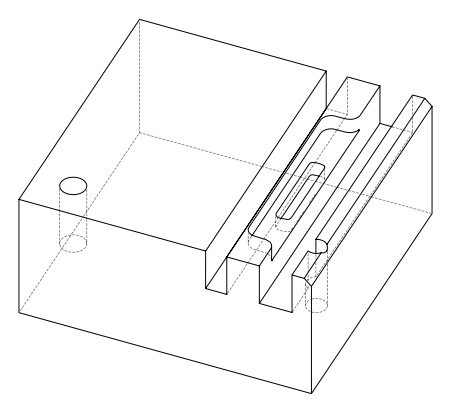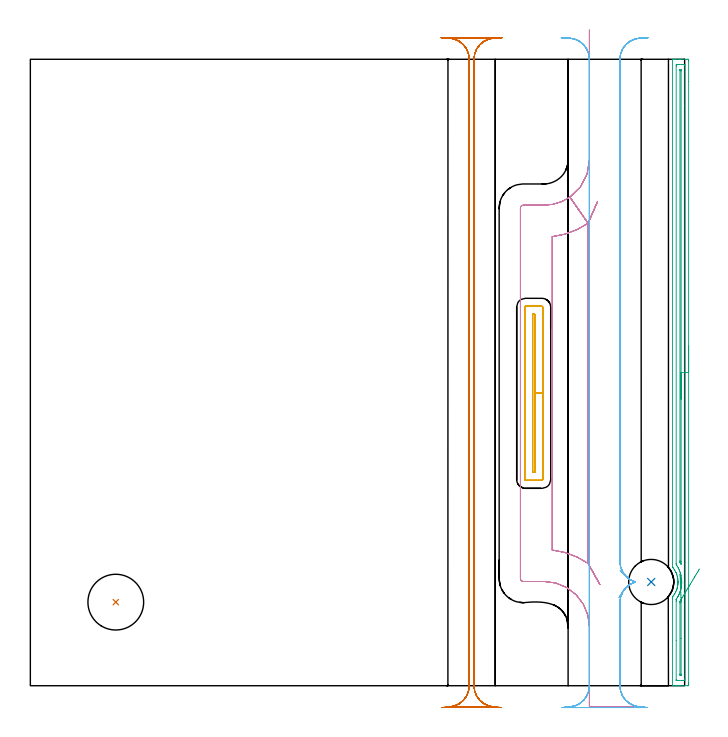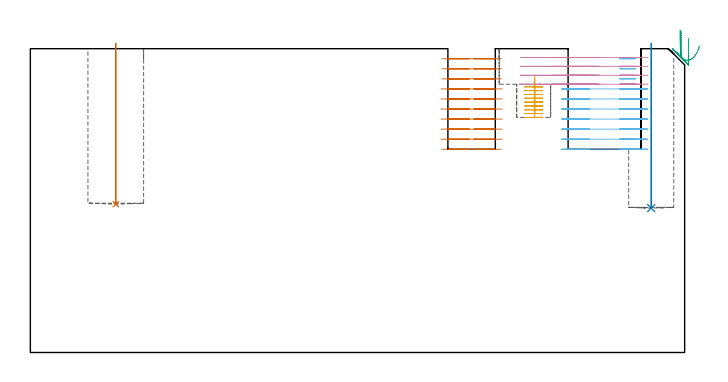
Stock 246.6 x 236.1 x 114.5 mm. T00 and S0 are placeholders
(PLAN: 7 operations, 5 tool changes, 39.1 min)
(1 INDEXABLE_INSERT_DRILL_BLIND_HOLE_FROM_SOLID | STEP1POCKET | NXT0302_013 | 0.24 min | 20199 mm3)
(2 INDEXABLE_INSERT_DRILL_BLIND_HOLE_FROM_SOLID_1 | STEP1POCKET_1 | NXT0302_005 | 0.25 min | 13585 mm3)
(3 AREA_MILL | FG_CHAMFER_SURFACE | UGT0205_001 | 5.87 min | 4385 mm3)
(4 MILL_OPEN_POCKET | POCKET_OPEN | NXT0201_012 | Follow Part, ap 4, ae 75% | 7.37 min | 141315 mm3)
(5 MILL_RECTANGULAR_POCKET | POCKET_RECTANGULAR_STRAIGHT | UGT0201_124 | Follow Part, ap 1.5, ae 75% | 5.48 min | 11348 mm3)
(6 MILL_RECTANGULAR_SLOT | SLOT_RECTANGULAR | NXT0201_012 | Follow Part, ap 4, ae 75% | 8.78 min | 157840 mm3)
(7 MILL_RECTANGULAR_SLOT_1 | SLOT_RECTANGULAR_1 | NXT0201_012 | Follow Part, ap 4, ae 75% | 11.08 min | 159361 mm3)
(TOOL NXT0302_013 | Index. Insert Drill 21mm [880-D2100L25-05] | D21 PA176 FL105 Z2)
(TOOL NXT0302_005 | Index. Insert Drill 17mm [880-D1700L20-05] | D17 PA176 FL85 Z2)
(TOOL UGT0205_001 | Chamfer Mill 20 x 3 x 45 deg. | D20 FL50 Z2)
(TOOL NXT0201_012 | ENDMILL 16mm [2P460-1600-NA 1630] | D16 FL38 Z6)
(TOOL UGT0201_124 | Carbide End Mill 6.0 | D6 FL15 Z4)
(OP 1 INDEXABLE_INSERT_DRILL_BLIND_HOLE_FROM_SOLID)
G17 G21 G94 G90
T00 M6
G54
G17 G0 G90 X32.2 Y31.5 S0 M3
G43 Z124.5 H1
G94 G81 G98 Z55.9 F250. R116.5
G80
M5
M2
(OP 2 INDEXABLE_INSERT_DRILL_BLIND_HOLE_FROM_SOLID_1)
G17 G21 G94 G90
T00 M6
G54
G17 G0 G90 X234. Y39.1 S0 M3
G43 Z124.5 H1
G94 G81 G98 Z54.4 F250. R116.5
G80
M5
M2
(OP 3 AREA_MILL)
G17 G21 G94 G90
T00 M6
G54
G17 G0 G90 X248.1 Y128.05 S1061 M3
G43 Z124.5 H0
Z118.4
G94 G1 Y128.012 Z117.528 F250.
Y127.898 Z116.663
Y127.709 Z115.812
Y127.447 Z114.98
Y127.113 Z114.174
Y126.71 Z113.4
Y126.242 Z112.664
Y125.71 Z111.972
Y125.121 Z111.329
Y124.478 Z110.74
Y123.786 Z110.208
Y123.05 Z109.74
Y122.276 Z109.337
Y121.47 Z109.003
Y120.638 Z108.741
Y119.786 Z108.552
Y118.922 Z108.438
Y118.05 Z108.4
Y1.086
X248.099 Y0.614 Z108.401
X248.095 Y0.198 Z108.402
X248.092 Y0.01 Z108.405
X247.686 Y0. Z108.81
X245.05 Z111.444
X244.5 Z111.996
X244.171 Z112.325
X243.622 Z112.874
X243.292 Z113.202
X242.309 Z114.19
X242.006 Y0.01 Z114.493
X242. Y0.167 Z114.5
Y32.764
X242.003 Y33.475 Z114.488
X242.153 Y33.657 Z114.345
X242.206 Y33.722 Z114.292
X242.446 Y34.041 Z114.051
X242.676 Y34.368 Z113.822
X242.79 Y34.55 Z113.707
X242.831 Y34.614 Z113.667
X243.079 Y35.057 Z113.418
X243.304 Y35.506 Z113.195
X243.553 Y36.093 Z112.946
X243.635 Y36.336 Z112.861
X243.656 Y36.399 Z112.839
X243.769 Y36.782 Z112.725
X243.788 Y36.843 Z112.708
X243.878 Y37.206 Z112.621
X243.899 Y37.291 Z112.6
X243.917 Y37.387 Z112.582
X243.983 Y37.737 Z112.516
X244.034 Y38.122 Z112.463
X244.043 Y38.183 Z112.454
X244.059 Y38.38 Z112.438
X244.078 Y38.629 Z112.416
X244.083 Y38.783 Z112.406
X244.094 Y38.971 Z112.404
Y38.975
Y39.015 Z112.401
X244.097 Y39.076 Z112.399
X244.091 Y39.253 Z112.404
X244.082 Y39.467 Z112.408
X244.081 Y39.522 Z112.411
X244.046 Y39.968 Z112.446
X243.989 Y40.415 Z112.506
X243.978 Y40.475 Z112.517
X243.919 Y40.801 Z112.576
X243.909 Y40.861 Z112.589
X243.907 Y40.869 Z112.591
X243.803 Y41.308 Z112.696
X243.673 Y41.753 Z112.825
X243.585 Y42.011 Z112.913
X243.548 Y42.118 Z112.948
X243.443 Y42.383 Z113.054
X243.354 Y42.587 Z113.142
X243.33 Y42.645 Z113.168
X243.106 Y43.095 Z113.393
X242.86 Y43.538 Z113.639
X242.692 Y43.808 Z113.808
X242.677 Y43.832 Z113.822
X242.466 Y44.135 Z114.033
X242.414 Y44.205 Z114.085
X242.246 Y44.43 Z114.254
X242.198 Y44.489 Z114.301
X242.035 Y44.689 Z114.461
X242.004 Y44.736 Z114.49
X242. Y44.82 Z114.5
Y235.933
X242.006 Y236.09 Z114.493
X242.31 Y236.1 Z114.189
X242.634 Z113.865
X243.292 Z113.202
X244.501 Z111.996
X245.05 Z111.444
X247.412 Z109.085
X247.686 Y236.096 Z108.81
X248.092 Y236.09 Z108.405
X248.096 Y235.902 Z108.402
X248.099 Y235.486 Z108.401
X248.1 Y227.752 Z108.4
Y118.05
X246.686 Z109.814
X246.685 Y2.524 Z109.815
X246.684 Y2.4 Z109.816
X246.679 Y2.025 Z109.821
X246.315 Y2.008 Z110.185
X245.929 Y2.003 Z110.571
X245.443 Y2. Z111.057
X244.565 Z111.935
X243.686 Z112.814
X243.494 Y2.002 Z113.006
X243.463 Y2.004 Z113.037
X243.432 Y2.01 Z113.068
X243.421 Y2.018 Z113.079
X243.42 Y2.042 Z113.08
X243.415 Y2.275 Z113.085
X243.414 Y17.012 Z113.086
Y31.871
X243.415 Y32.255 Z113.085
X243.418 Y32.447 Z113.082
X243.421 Y32.543 Z113.079
X243.425 Y32.583 Z113.075
X243.443 Y32.611 Z113.057
X243.541 Y32.764 Z112.959
X243.793 Y33.148 Z112.707
X244.099 Y33.657 Z112.401
X244.116 Y33.685 Z112.384
X244.126 Y33.703 Z112.374
X244.171 Y33.789 Z112.329
X244.422 Y34.294 Z112.078
X244.54 Y34.55 Z111.96
X244.694 Y34.911 Z111.806
X244.786 Y35.132 Z111.714
X244.901 Y35.443 Z111.599
X244.917 Y35.488 Z111.583
X244.93 Y35.524 Z111.57
X244.939 Y35.555 Z111.561
X245.05 Y35.925 Z111.45
X245.137 Y36.247 Z111.363
X245.159 Y36.336 Z111.341
X245.24 Y36.685 Z111.26
X245.297 Y36.978 Z111.203
X245.344 Y37.229 Z111.156
X245.418 Y37.748 Z111.082
X245.456 Y38.122 Z111.044
X245.489 Y38.569 Z111.011
X245.506 Y39.015 Z110.994
X245.496 Y39.455 Z111.004
X245.47 Y39.908 Z111.03
X245.422 Y40.423 Z111.078
X245.372 Y40.801 Z111.128
X245.244 Y41.497 Z111.256
X245.197 Y41.694 Z111.303
X245.05 Y42.269 Z111.45
X244.954 Y42.587 Z111.546
X244.908 Y42.732 Z111.592
X244.741 Y43.183 Z111.759
X244.62 Y43.48 Z111.88
X244.501 Y43.751 Z111.999
X244.224 Y44.32 Z112.276
X244.194 Y44.373 Z112.306
X244.171 Y44.414 Z112.329
X243.858 Y44.947 Z112.642
X243.662 Y45.266 Z112.838
X243.421 Y45.655 Z113.079
X243.416 Y46.034 Z113.084
X243.415 Y46.159 Z113.085
Y233.575
X243.416 Y233.7 Z113.084
X243.421 Y234.075 Z113.079
X243.785 Y234.092 Z112.715
X244.171 Y234.097 Z112.329
X244.657 Y234.1 Z111.843
X245.535 Z110.965
X246.414 Z110.086
X246.606 Y234.098 Z109.894
X246.637 Y234.096 Z109.863
X246.668 Y234.09 Z109.832
X246.679 Y234.082 Z109.821
X246.68 Y234.058 Z109.82
X246.685 Y233.825 Z109.815
X246.686 Y218.571 Z109.814
Y118.05
X245.272 Z111.228
X245.271 Y46.827 Z111.229
X245.27 Y46.159 Z111.23
X245.269 Y45.937 Z111.231
X245.265 Y45.735 Z111.235
X245.05 Y46.066 Z111.45
X244.993 Y46.159 Z111.507
X244.905 Y46.307 Z111.595
X244.835 Y46.43 Z111.665
X244.833 Y46.469 Z111.667
X244.831 Y46.552 Z111.669
X244.829 Y46.719 Z111.671
X244.828 Y47.052 Z111.672
X244.829 Y231.914 Z111.671
X244.83 Y232.026 Z111.67
X244.833 Y232.082 Z111.667
X244.835 Y232.088 Z111.665
X244.842 Y232.093 Z111.658
X244.869 Y232.098 Z111.631
X245.05 Y232.095 Z111.45
X245.232 Y232.09 Z111.268
X245.265 Y232.081 Z111.235
X245.268 Y232.048 Z111.232
X245.27 Y231.989 Z111.23
X245.271 Y231.914 Z111.229
X245.272 Y231.689 Z111.228
Y118.05
Y117.178 Z111.266
Y116.314 Z111.38
Y115.462 Z111.569
Y114.63 Z111.831
Y113.824 Z112.165
Y113.05 Z112.568
Y112.314 Z113.037
Y111.622 Z113.568
Y110.979 Z114.157
Y110.39 Z114.801
Y109.858 Z115.493
Y109.39 Z116.228
Y108.987 Z117.002
Y108.653 Z117.808
Y108.391 Z118.64
Y108.202 Z119.492
Y108.088 Z120.357
Y108.05 Z121.228
G0 Z124.5
X244.889 Y42.085
Z121.618
G1 Y42.079 Z120.746
X244.892 Y41.998 Z119.877
X244.898 Y41.841 Z119.019
X244.906 Y41.611 Z118.178
X244.918 Y41.308 Z117.36
X244.932 Y40.934 Z116.572
X244.948 Y40.494 Z115.819
X244.967 Y39.99 Z115.107
X244.989 Y39.425 Z114.442
X245.012 Y38.805 Z113.829
X245.037 Y38.134 Z113.272
X245.064 Y37.417 Z112.776
X245.093 Y36.659 Z112.345
X245.123 Y35.867 Z111.981
X245.153 Y35.046 Z111.687
X245.185 Y34.202 Z111.467
X245.218 Y33.343 Z111.321
X245.25 Y32.474 Z111.25
X245.265 Y32.095 Z111.235
X245.268 Y31.871 Z111.232
X245.271 Y31.646 Z111.229
X245.272 Y17.803 Z111.228
X245.271 Y4.186 Z111.229
X245.27 Y4.073 Z111.23
X245.267 Y4.018 Z111.233
X245.265 Y4.012 Z111.235
X245.258 Y4.007 Z111.242
X245.231 Y4.002 Z111.269
X245.05 Y4.005 Z111.45
X244.868 Y4.01 Z111.632
X244.835 Y4.019 Z111.665
X244.832 Y4.052 Z111.668
X244.83 Y4.111 Z111.67
X244.829 Y4.186 Z111.671
X244.828 Y4.411 Z111.672
X244.829 Y31.202 Z111.671
X244.833 Y31.537 Z111.667
X244.835 Y31.703 Z111.665
X244.845 Y31.782 Z111.655
X244.893 Y31.871 Z111.607
X244.951 Y31.971 Z111.549
X245.05 Y32.141 Z111.45
X245.25 Y32.474 Z111.25
X245.658 Y33.153 Z110.885
X246.081 Y33.857 Z110.59
X246.515 Y34.58 Z110.368
X246.958 Y35.318 Z110.22
X247.406 Y36.063 Z110.148
X247.855 Y36.811 Z110.152
X248.302 Y37.555 Z110.232
X248.744 Y38.291 Z110.387
X249.178 Y39.013 Z110.617
X249.599 Y39.714 Z110.919
X250.005 Y40.391 Z111.291
X250.393 Y41.037 Z111.73
X250.76 Y41.647 Z112.234
X251.103 Y42.218 Z112.798
X251.419 Y42.745 Z113.417
X251.706 Y43.223 Z114.088
X251.962 Y43.649 Z114.805
X252.185 Y44.02 Z115.562
G0 Z124.5
M5
M2
(OP 4 MILL_OPEN_POCKET)
G17 G21 G94 G90
T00 M6
G54
G17 G0 G90 X210.7 Y247.1 S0 M3
G43 Z124.571 H1
Z111.203
G94 G1 Y244.1 F250.
Y198.2 F500.
G2 X203.355 Y184.155 R17.1
G1 X210.2 Y174.299
G2 X196.7 Y169.266 R29.1
G1 Y51.134
G2 X210.213 Y46.092 R29.1
G1 X214.643 Y38.147
X210.213 Y46.092
G2 X210.2 Y46.815 R20.
G1 Y174.299
X213.709 Y182.334
X210.2 Y174.299
X203.355 Y184.155
G2 X193.6 Y181.1 R17.1
G1 X185.8
G3 X184.7 Y180. R1.1
G1 Y40.4
G3 X185.8 Y39.3 R1.1
G1 X193.6
G2 X210.7 Y22.2 R17.1
G1 Y-8.
X229.508
Y-7.97
G2 X222.2 Y0. R8.
G1 Y31.385
G2 X228.083 Y39.1 R8.
X222.2 Y46.815 R8.
G1 Y236.1
G2 X229.8 Y244.09 R8.
G1 X232.796 Y244.24 F250.
G0 X210.7 Y247.1 Z107.835
G1 Y244.1
Y198.2 F500.
G2 X203.355 Y184.155 R17.1
G1 X210.2 Y174.299
G2 X196.7 Y169.266 R29.1
G1 Y51.134
G2 X210.213 Y46.092 R29.1
G1 X214.643 Y38.147
X210.213 Y46.092
G2 X210.2 Y46.815 R20.
G1 Y174.299
X213.709 Y182.334
X210.2 Y174.299
X203.355 Y184.155
G2 X193.6 Y181.1 R17.1
G1 X185.8
G3 X184.7 Y180. R1.1
G1 Y40.4
G3 X185.8 Y39.3 R1.1
G1 X193.6
G2 X210.7 Y22.2 R17.1
G1 Y-8.
X229.508
Y-7.97
G2 X222.2 Y0. R8.
G1 Y31.385
G2 X228.083 Y39.1 R8.
X222.2 Y46.815 R8.
G1 Y236.1
G2 X229.8 Y244.09 R8.
G1 X232.796 Y244.24 F250.
G0 X210.7 Y247.1 Z104.468
G1 Y244.1
Y198.2 F500.
G2 X203.355 Y184.155 R17.1
G1 X210.2 Y174.299
G2 X196.7 Y169.266 R29.1
G1 Y51.134
G2 X210.213 Y46.092 R29.1
G1 X214.643 Y38.147
X210.213 Y46.092
G2 X210.2 Y46.815 R20.
G1 Y174.299
X213.709 Y182.334
X210.2 Y174.299
X203.355 Y184.155
G2 X193.6 Y181.1 R17.1
G1 X185.8
G3 X184.7 Y180. R1.1
G1 Y40.4
G3 X185.8 Y39.3 R1.1
G1 X193.6
G2 X210.7 Y22.2 R17.1
G1 Y-8.
X229.508
Y-7.97
G2 X222.2 Y0. R8.
G1 Y31.385
G2 X228.083 Y39.1 R8.
X222.2 Y46.815 R8.
G1 Y236.1
G2 X229.8 Y244.09 R8.
G1 X232.796 Y244.24 F250.
G0 X210.7 Y247.1 Z101.1
G1 Y244.1
Y198.2 F500.
G2 X203.355 Y184.155 R17.1
G1 X210.2 Y174.299
G2 X196.7 Y169.266 R29.1
G1 Y51.134
G2 X210.213 Y46.092 R29.1
G1 X214.643 Y38.147
X210.213 Y46.092
G2 X210.2 Y46.815 R20.
G1 Y174.299
X213.709 Y182.334
X210.2 Y174.299
X203.355 Y184.155
G2 X193.6 Y181.1 R17.1
G1 X185.8
G3 X184.7 Y180. R1.1
G1 Y40.4
G3 X185.8 Y39.3 R1.1
G1 X193.6
G2 X210.7 Y22.2 R17.1
G1 Y-8.
X229.508
Y-7.97
G2 X222.2 Y0. R8.
G1 Y31.385
G2 X228.083 Y39.1 R8.
X222.2 Y46.815 R8.
G1 Y236.1
G2 X229.8 Y244.09 R8.
G1 X232.796 Y244.24 F250.
G0 Z124.571
M5
M2
(OP 5 MILL_RECTANGULAR_POCKET)
G17 G21 G94 G90
T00 M6
G54
G17 G0 G90 X190.1 Y93.619 S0 M3
G43 Z124.571 H0
Z104.585
G94 G1 Y110.2 Z100.143 F250.
Y140. F500.
X189.3
Y80.4
X190.1
Y110.2
X193.1
Y142.7
G3 X192.8 Y143. R0.3
G1 X186.6
G3 X186.3 Y142.7 R0.3
G1 Y77.7
G3 X186.6 Y77.4 R0.3
G1 X192.8
G3 X193.1 Y77.7 R0.3
G1 Y110.2
Y111.2
G0 X190.1 Y93.619 Z103.143
G1 Y110.2 Z98.7 F250.
Y140. F500.
X189.3
Y80.4
X190.1
Y110.2
X193.1
Y142.7
G3 X192.8 Y143. R0.3
G1 X186.6
G3 X186.3 Y142.7 R0.3
G1 Y77.7
G3 X186.6 Y77.4 R0.3
G1 X192.8
G3 X193.1 Y77.7 R0.3
G1 Y110.2
Y111.2
G0 X190.1 Y93.619 Z101.7
G1 Y110.2 Z97.257 F250.
Y140. F500.
X189.3
Y80.4
X190.1
Y110.2
X193.1
Y142.7
G3 X192.8 Y143. R0.3
G1 X186.6
G3 X186.3 Y142.7 R0.3
G1 Y77.7
G3 X186.6 Y77.4 R0.3
G1 X192.8
G3 X193.1 Y77.7 R0.3
G1 Y110.2
Y111.2
G0 X190.1 Y93.619 Z100.257
G1 Y110.2 Z95.814 F250.
Y140. F500.
X189.3
Y80.4
X190.1
Y110.2
X193.1
Y142.7
G3 X192.8 Y143. R0.3
G1 X186.6
G3 X186.3 Y142.7 R0.3
G1 Y77.7
G3 X186.6 Y77.4 R0.3
G1 X192.8
G3 X193.1 Y77.7 R0.3
G1 Y110.2
Y111.2
G0 X190.1 Y93.619 Z98.814
G1 Y110.2 Z94.371 F250.
Y140. F500.
X189.3
Y80.4
X190.1
Y110.2
X193.1
Y142.7
G3 X192.8 Y143. R0.3
G1 X186.6
G3 X186.3 Y142.7 R0.3
G1 Y77.7
G3 X186.6 Y77.4 R0.3
G1 X192.8
G3 X193.1 Y77.7 R0.3
G1 Y110.2
Y111.2
G0 X190.1 Y93.619 Z97.371
G1 Y110.2 Z92.928 F250.
Y140. F500.
X189.3
Y80.4
X190.1
Y110.2
X193.1
Y142.7
G3 X192.8 Y143. R0.3
G1 X186.6
G3 X186.3 Y142.7 R0.3
G1 Y77.7
G3 X186.6 Y77.4 R0.3
G1 X192.8
G3 X193.1 Y77.7 R0.3
G1 Y110.2
Y111.2
G0 X190.1 Y93.619 Z95.928
G1 Y110.2 Z91.486 F250.
Y140. F500.
X189.3
Y80.4
X190.1
Y110.2
X193.1
Y142.7
G3 X192.8 Y143. R0.3
G1 X186.6
G3 X186.3 Y142.7 R0.3
G1 Y77.7
G3 X186.6 Y77.4 R0.3
G1 X192.8
G3 X193.1 Y77.7 R0.3
G1 Y110.2
Y111.2
G0 X190.1 Y93.619 Z94.486
G1 Y110.2 Z90.043 F250.
Y140. F500.
X189.3
Y80.4
X190.1
Y110.2
X193.1
Y142.7
G3 X192.8 Y143. R0.3
G1 X186.6
G3 X186.3 Y142.7 R0.3
G1 Y77.7
G3 X186.6 Y77.4 R0.3
G1 X192.8
G3 X193.1 Y77.7 R0.3
G1 Y110.2
Y111.2
G0 X190.1 Y93.619 Z93.043
G1 Y110.2 Z88.6 F250.
Y140. F500.
X189.3
Y80.4
X190.1
Y110.2
X193.1
Y142.7
G3 X192.8 Y143. R0.3
G1 X186.6
G3 X186.3 Y142.7 R0.3
G1 Y77.7
G3 X186.6 Y77.4 R0.3
G1 X192.8
G3 X193.1 Y77.7 R0.3
G1 Y110.2
Y111.2
G0 Z124.571
M5
M2
(OP 6 MILL_RECTANGULAR_SLOT)
G17 G21 G94 G90
T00 M6
G54
G17 G0 G90 X221.872 Y33.293 S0 M3
G43 Z124.571 H1
Z110.71
G94 G1 X223.526 Y35.796 F250.
G2 X228.083 Y39.1 R8. F500.
X224.383 Y41.323 R8.
G1 X222.323 Y43.504 F250.
G0 X221.874 Y33.301 Z106.92
G1 X223.53 Y35.802
G2 X228.083 Y39.1 R8. F500.
X224.383 Y41.323 R8.
G1 X222.323 Y43.504 F250.
G0 X221.874 Y33.301 Z103.13
G1 X223.53 Y35.802
G2 X228.083 Y39.1 R8. F500.
X224.383 Y41.323 R8.
G1 X222.323 Y43.504 F250.
G0 Z124.571
X200.104 Y244.24
Z99.34
G1 X203.1 Y244.09
G2 X210.7 Y236.1 R8. F500.
G1 Y0.
G2 X203.392 Y-7.97 R8.
G1 X200.403 Y-8.23 F250.
X232.497
X229.508 Y-7.97
G2 X222.2 Y0. R8. F500.
G1 Y31.385
G2 X228.083 Y39.1 R8.
X222.2 Y46.815 R8.
G1 Y236.1
G2 X229.8 Y244.09 R8.
G1 X232.796 Y244.24 F250.
G0 X200.104 Z95.55
G1 X203.1 Y244.09
G2 X210.7 Y236.1 R8. F500.
G1 Y0.
G2 X203.392 Y-7.97 R8.
G1 X200.403 Y-8.23 F250.
X232.497
X229.508 Y-7.97
G2 X222.2 Y0. R8. F500.
G1 Y31.385
G2 X228.083 Y39.1 R8.
X222.2 Y46.815 R8.
G1 Y236.1
G2 X229.8 Y244.09 R8.
G1 X232.796 Y244.24 F250.
G0 X200.104 Z91.76
G1 X203.1 Y244.09
G2 X210.7 Y236.1 R8. F500.
G1 Y0.
G2 X203.392 Y-7.97 R8.
G1 X200.403 Y-8.23 F250.
X232.497
X229.508 Y-7.97
G2 X222.2 Y0. R8. F500.
G1 Y31.385
G2 X228.083 Y39.1 R8.
X222.2 Y46.815 R8.
G1 Y236.1
G2 X229.8 Y244.09 R8.
G1 X232.796 Y244.24 F250.
G0 X200.104 Z87.97
G1 X203.1 Y244.09
G2 X210.7 Y236.1 R8. F500.
G1 Y0.
G2 X203.392 Y-7.97 R8.
G1 X200.403 Y-8.23 F250.
X232.497
X229.508 Y-7.97
G2 X222.2 Y0. R8. F500.
G1 Y31.385
G2 X228.083 Y39.1 R8.
X222.2 Y46.815 R8.
G1 Y236.1
G2 X229.8 Y244.09 R8.
G1 X232.796 Y244.24 F250.
G0 X200.104 Z84.18
G1 X203.1 Y244.09
G2 X210.7 Y236.1 R8. F500.
G1 Y0.
G2 X203.392 Y-7.97 R8.
G1 X200.403 Y-8.23 F250.
X232.497
X229.508 Y-7.97
G2 X222.2 Y0. R8. F500.
G1 Y31.385
G2 X228.083 Y39.1 R8.
X222.2 Y46.815 R8.
G1 Y236.1
G2 X229.8 Y244.09 R8.
G1 X232.796 Y244.24 F250.
G0 X200.104 Z80.39
G1 X203.1 Y244.09
G2 X210.7 Y236.1 R8. F500.
G1 Y0.
G2 X203.392 Y-7.97 R8.
G1 X200.403 Y-8.23 F250.
X232.497
X229.508 Y-7.97
G2 X222.2 Y0. R8. F500.
G1 Y31.385
G2 X228.083 Y39.1 R8.
X222.2 Y46.815 R8.
G1 Y236.1
G2 X229.8 Y244.09 R8.
G1 X232.796 Y244.24 F250.
G0 X200.104 Z76.6
G1 X203.1 Y244.09
G2 X210.7 Y236.1 R8. F500.
G1 Y0.
G2 X203.392 Y-7.97 R8.
G1 X200.403 Y-8.23 F250.
X232.497
X229.508 Y-7.97
G2 X222.2 Y0. R8. F500.
G1 Y31.385
G2 X228.083 Y39.1 R8.
X222.2 Y46.815 R8.
G1 Y236.1
G2 X229.8 Y244.09 R8.
G1 X232.796 Y244.24 F250.
G0 Z124.571
M5
M2
(OP 7 MILL_RECTANGULAR_SLOT_1)
G17 G21 G94 G90
T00 M6
G54
G17 G0 G90 X177.497 Y-8.23 S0 M3
G43 Z124.571 H1
Z110.71
G94 G1 X174.508 Y-7.97 F250.
G2 X167.2 Y0. R8. F500.
G1 Y236.1
G2 X174.8 Y244.09 R8.
G1 Y244.1
X157.8
Y244.09
G2 X165.4 Y236.1 R8.
G1 Y0.
G2 X158.092 Y-7.97 R8.
G1 X155.103 Y-8.23 F250.
G0 X177.497 Z106.92
G1 X174.508 Y-7.97
G2 X167.2 Y0. R8. F500.
G1 Y236.1
G2 X174.8 Y244.09 R8.
G1 Y244.1
X157.8
Y244.09
G2 X165.4 Y236.1 R8.
G1 Y0.
G2 X158.092 Y-7.97 R8.
G1 X155.103 Y-8.23 F250.
G0 X177.497 Z103.13
G1 X174.508 Y-7.97
G2 X167.2 Y0. R8. F500.
G1 Y236.1
G2 X174.8 Y244.09 R8.
G1 Y244.1
X157.8
Y244.09
G2 X165.4 Y236.1 R8.
G1 Y0.
G2 X158.092 Y-7.97 R8.
G1 X155.103 Y-8.23 F250.
G0 Z124.571
X154.804 Y244.24
Z99.34
G1 X157.8 Y244.09
G2 X165.4 Y236.1 R8. F500.
G1 Y0.
G2 X157.8 Y-7.99 R8.
G1 X174.8
G2 X167.2 Y0. R8.
G1 Y236.1
G2 X174.8 Y244.09 R8.
G1 X177.796 Y244.24 F250.
G0 X154.804 Z95.55
G1 X157.8 Y244.09
G2 X165.4 Y236.1 R8. F500.
G1 Y0.
G2 X157.8 Y-7.99 R8.
G1 X174.8
G2 X167.2 Y0. R8.
G1 Y236.1
G2 X174.8 Y244.09 R8.
G1 X177.796 Y244.24 F250.
G0 X154.804 Z91.76
G1 X157.8 Y244.09
G2 X165.4 Y236.1 R8. F500.
G1 Y0.
G2 X157.8 Y-7.99 R8.
G1 X174.8
G2 X167.2 Y0. R8.
G1 Y236.1
G2 X174.8 Y244.09 R8.
G1 X177.796 Y244.24 F250.
G0 X154.804 Z87.97
G1 X157.8 Y244.09
G2 X165.4 Y236.1 R8. F500.
G1 Y0.
G2 X157.8 Y-7.99 R8.
G1 X174.8
G2 X167.2 Y0. R8.
G1 Y236.1
G2 X174.8 Y244.09 R8.
G1 X177.796 Y244.24 F250.
G0 X154.804 Z84.18
G1 X157.8 Y244.09
G2 X165.4 Y236.1 R8. F500.
G1 Y0.
G2 X157.8 Y-7.99 R8.
G1 X174.8
G2 X167.2 Y0. R8.
G1 Y236.1
G2 X174.8 Y244.09 R8.
G1 X177.796 Y244.24 F250.
G0 X154.804 Z80.39
G1 X157.8 Y244.09
G2 X165.4 Y236.1 R8. F500.
G1 Y0.
G2 X157.8 Y-7.99 R8.
G1 X174.8
G2 X167.2 Y0. R8.
G1 Y236.1
G2 X174.8 Y244.09 R8.
G1 X177.796 Y244.24 F250.
G0 Z124.571
X177.497 Y-8.23
Z76.6
G1 X174.508 Y-7.97
G2 X167.2 Y0. R8. F500.
G1 Y236.1
G2 X174.8 Y244.09 R8.
G1 Y244.1
X157.8
Y244.09
G2 X165.4 Y236.1 R8.
G1 Y0.
G2 X158.092 Y-7.97 R8.
G1 X155.103 Y-8.23 F250.
G0 Z124.571
M5
M2
